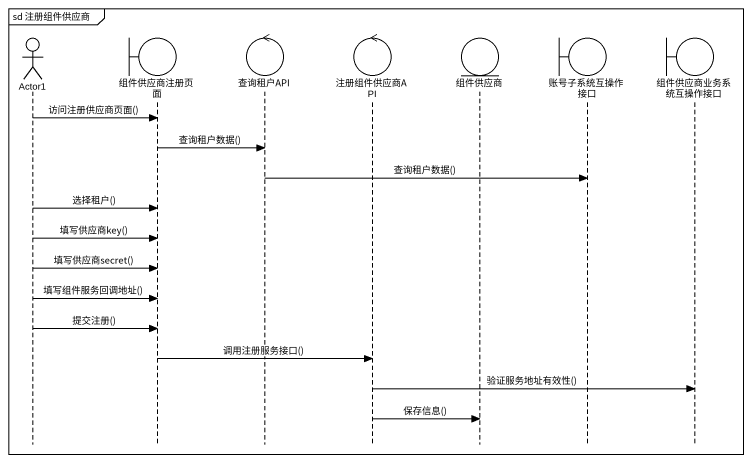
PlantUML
@startuml
mainframe sd 注册组件供应商
hide footbox
actor Actor1
boundary 组件供应商注册页面
control 查询租户API
control 注册组件供应商API
entity 组件供应商
boundary 账号子系统互操作接口
boundary 组件供应商业务系统互操作接口

Actor1 -> 组件供应商注册页面 : 访问注册供应商页面()
组件供应商注册页面 -> 查询租户API : 查询租户数据()
查询租户API -> 账号子系统互操作接口 : 查询租户数据()
Actor1 -> 组件供应商注册页面 : 选择租户()
Actor1 -> 组件供应商注册页面 : 填写供应商key()
Actor1 -> 组件供应商注册页面 : 填写供应商secret()
Actor1 -> 组件供应商注册页面 : 填写组件服务回调地址()
Actor1 -> 组件供应商注册页面 : 提交注册()
组件供应商注册页面 -> 注册组件供应商API : 调用注册服务接口()
注册组件供应商API -> 组件供应商业务系统互操作接口 : 验证服务地址有效性()
注册组件供应商API -> 组件供应商 : 保存信息()
@enduml
